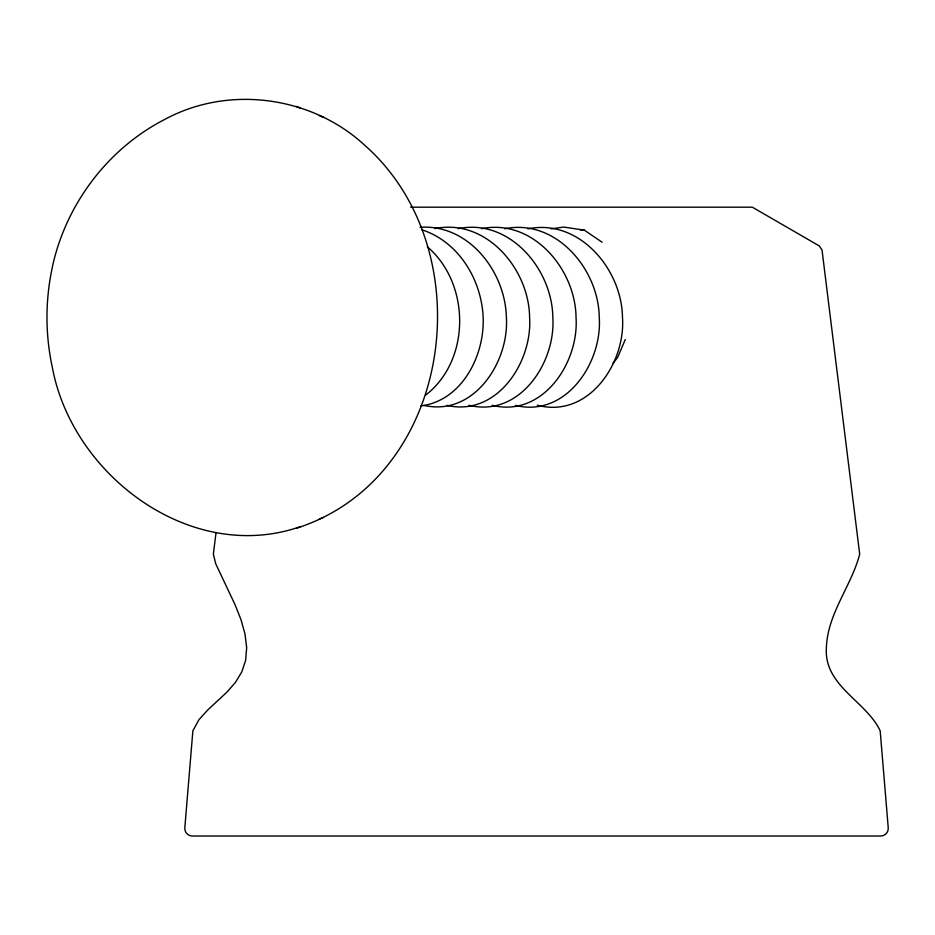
<?xml version="1.0" encoding="UTF-8"?>
<svg xmlns="http://www.w3.org/2000/svg" width="935" height="935" viewBox="0 0 935 935"><rect width="100%" height="100%" fill="white"/><g stroke="black" fill="none" stroke-linecap="round" stroke-linejoin="round"><path stroke-width="1.4" d="M216.043 532.471L213.355 554.198L215.74 563.782L235.036 604.688L240.961 619.578L245.028 634.07L246.676 647.768L245.601 660.426L241.768 671.949L235.433 682.41L227.065 691.982L207.652 710.062L198.933 719.716L192.879 730.796L184.803 827.931C184.476 832.208 187.982 836.007 192.271 836.03L880.782 836.03C885.071 836.007 888.577 832.208 888.25 827.931L880.174 730.796C865.868 700.747 823.864 685.986 826.376 647.768C827.51 613.524 851.317 586.257 859.697 554.198L822.029 250.031L819.329 245.963L752.324 207.184L410.535 207.184M625.305 339.499L617.614 357.462L613.138 363.224M425.67 395.108C471.1 359.94 470.34 283.328 427.295 246.746M296.325 528.275C453.639 478.042 483.851 250.603 365.001 145.509C311.904 96.211 228.865 84.711 164.934 119.341C108.366 148.244 66.724 203.269 52.757 265.108L52.348 267.293C45.184 300.205 45.184 334.485 52.348 367.397L52.757 369.582C74.017 476.955 192.178 564.6 300.661 526.557M319.291 519.1L323.44 517.452M420.738 405.965C462.112 400.764 484.879 355.358 483.138 316.942C481.315 279.331 458.606 241.733 421.708 229.706M420.072 227.31C468.528 223.851 505.216 271.559 506.361 317C509.493 361.798 473.951 416.811 423.847 405.369M435.009 228.596C486.142 218.054 528.953 268.918 529.584 317.058C532.716 361.857 497.175 416.87 447.07 405.428M458.243 228.654C509.365 218.112 552.176 268.976 552.807 317.129C556.068 362.464 519.521 417.805 468.949 405.264M481.467 228.713C532.588 218.171 575.399 269.035 576.03 317.187C579.291 362.535 542.744 417.863 492.172 405.322M504.69 228.771C555.811 218.229 598.622 269.105 599.253 317.245C602.514 362.593 565.967 417.922 515.395 405.393M527.913 228.841C579.034 218.287 621.845 269.163 622.476 317.304C625.854 363.224 588.314 418.81 537.286 405.229M551.136 228.9L563.56 227.053L584.282 230.127L602.128 242.247M580.203 229.916L584.282 230.127M296.325 106.415L300.661 108.133M319.291 115.589L323.44 117.237"/></g></svg>
